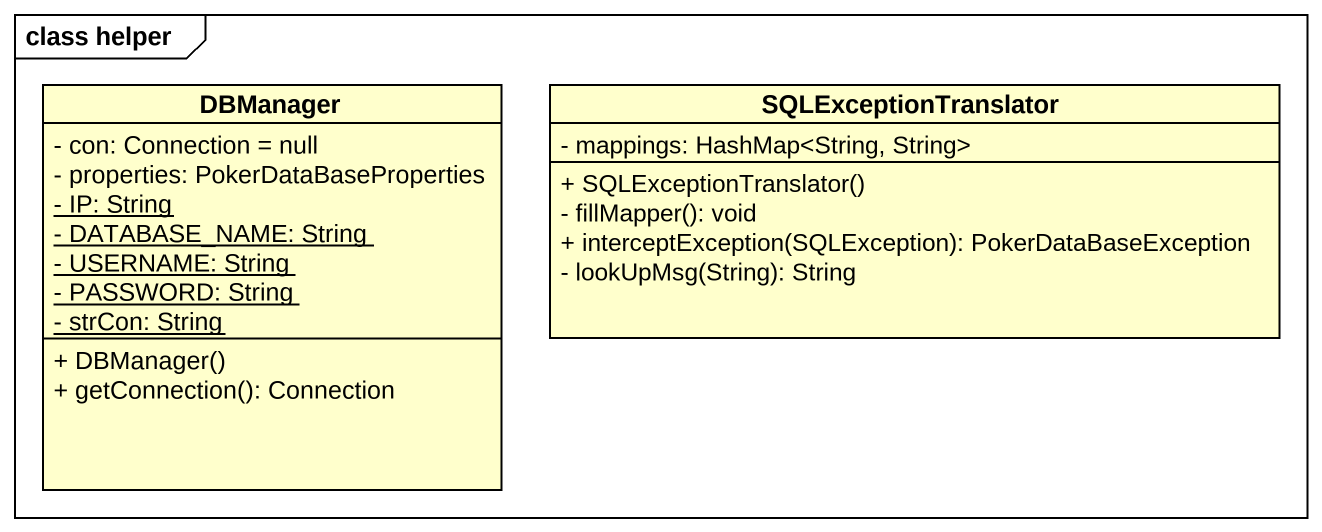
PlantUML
@startuml
mainframe class helper
hide circle
hide empty members
skinparam classAttributeIconSize 0
class DBManager {
  - con: Connection = null
  - properties: PokerDataBaseProperties
  {static} - IP: String
  {static} - DATABASE_NAME: String
  {static} - USERNAME: String
  {static} - PASSWORD: String
  {static} - strCon: String
  + DBManager()
  + getConnection(): Connection
}
class SQLExceptionTranslator {
  - mappings: HashMap<String, String>
  + SQLExceptionTranslator()
  - fillMapper(): void
  + interceptException(SQLException): PokerDataBaseException
  - lookUpMsg(String): String
}
@enduml
